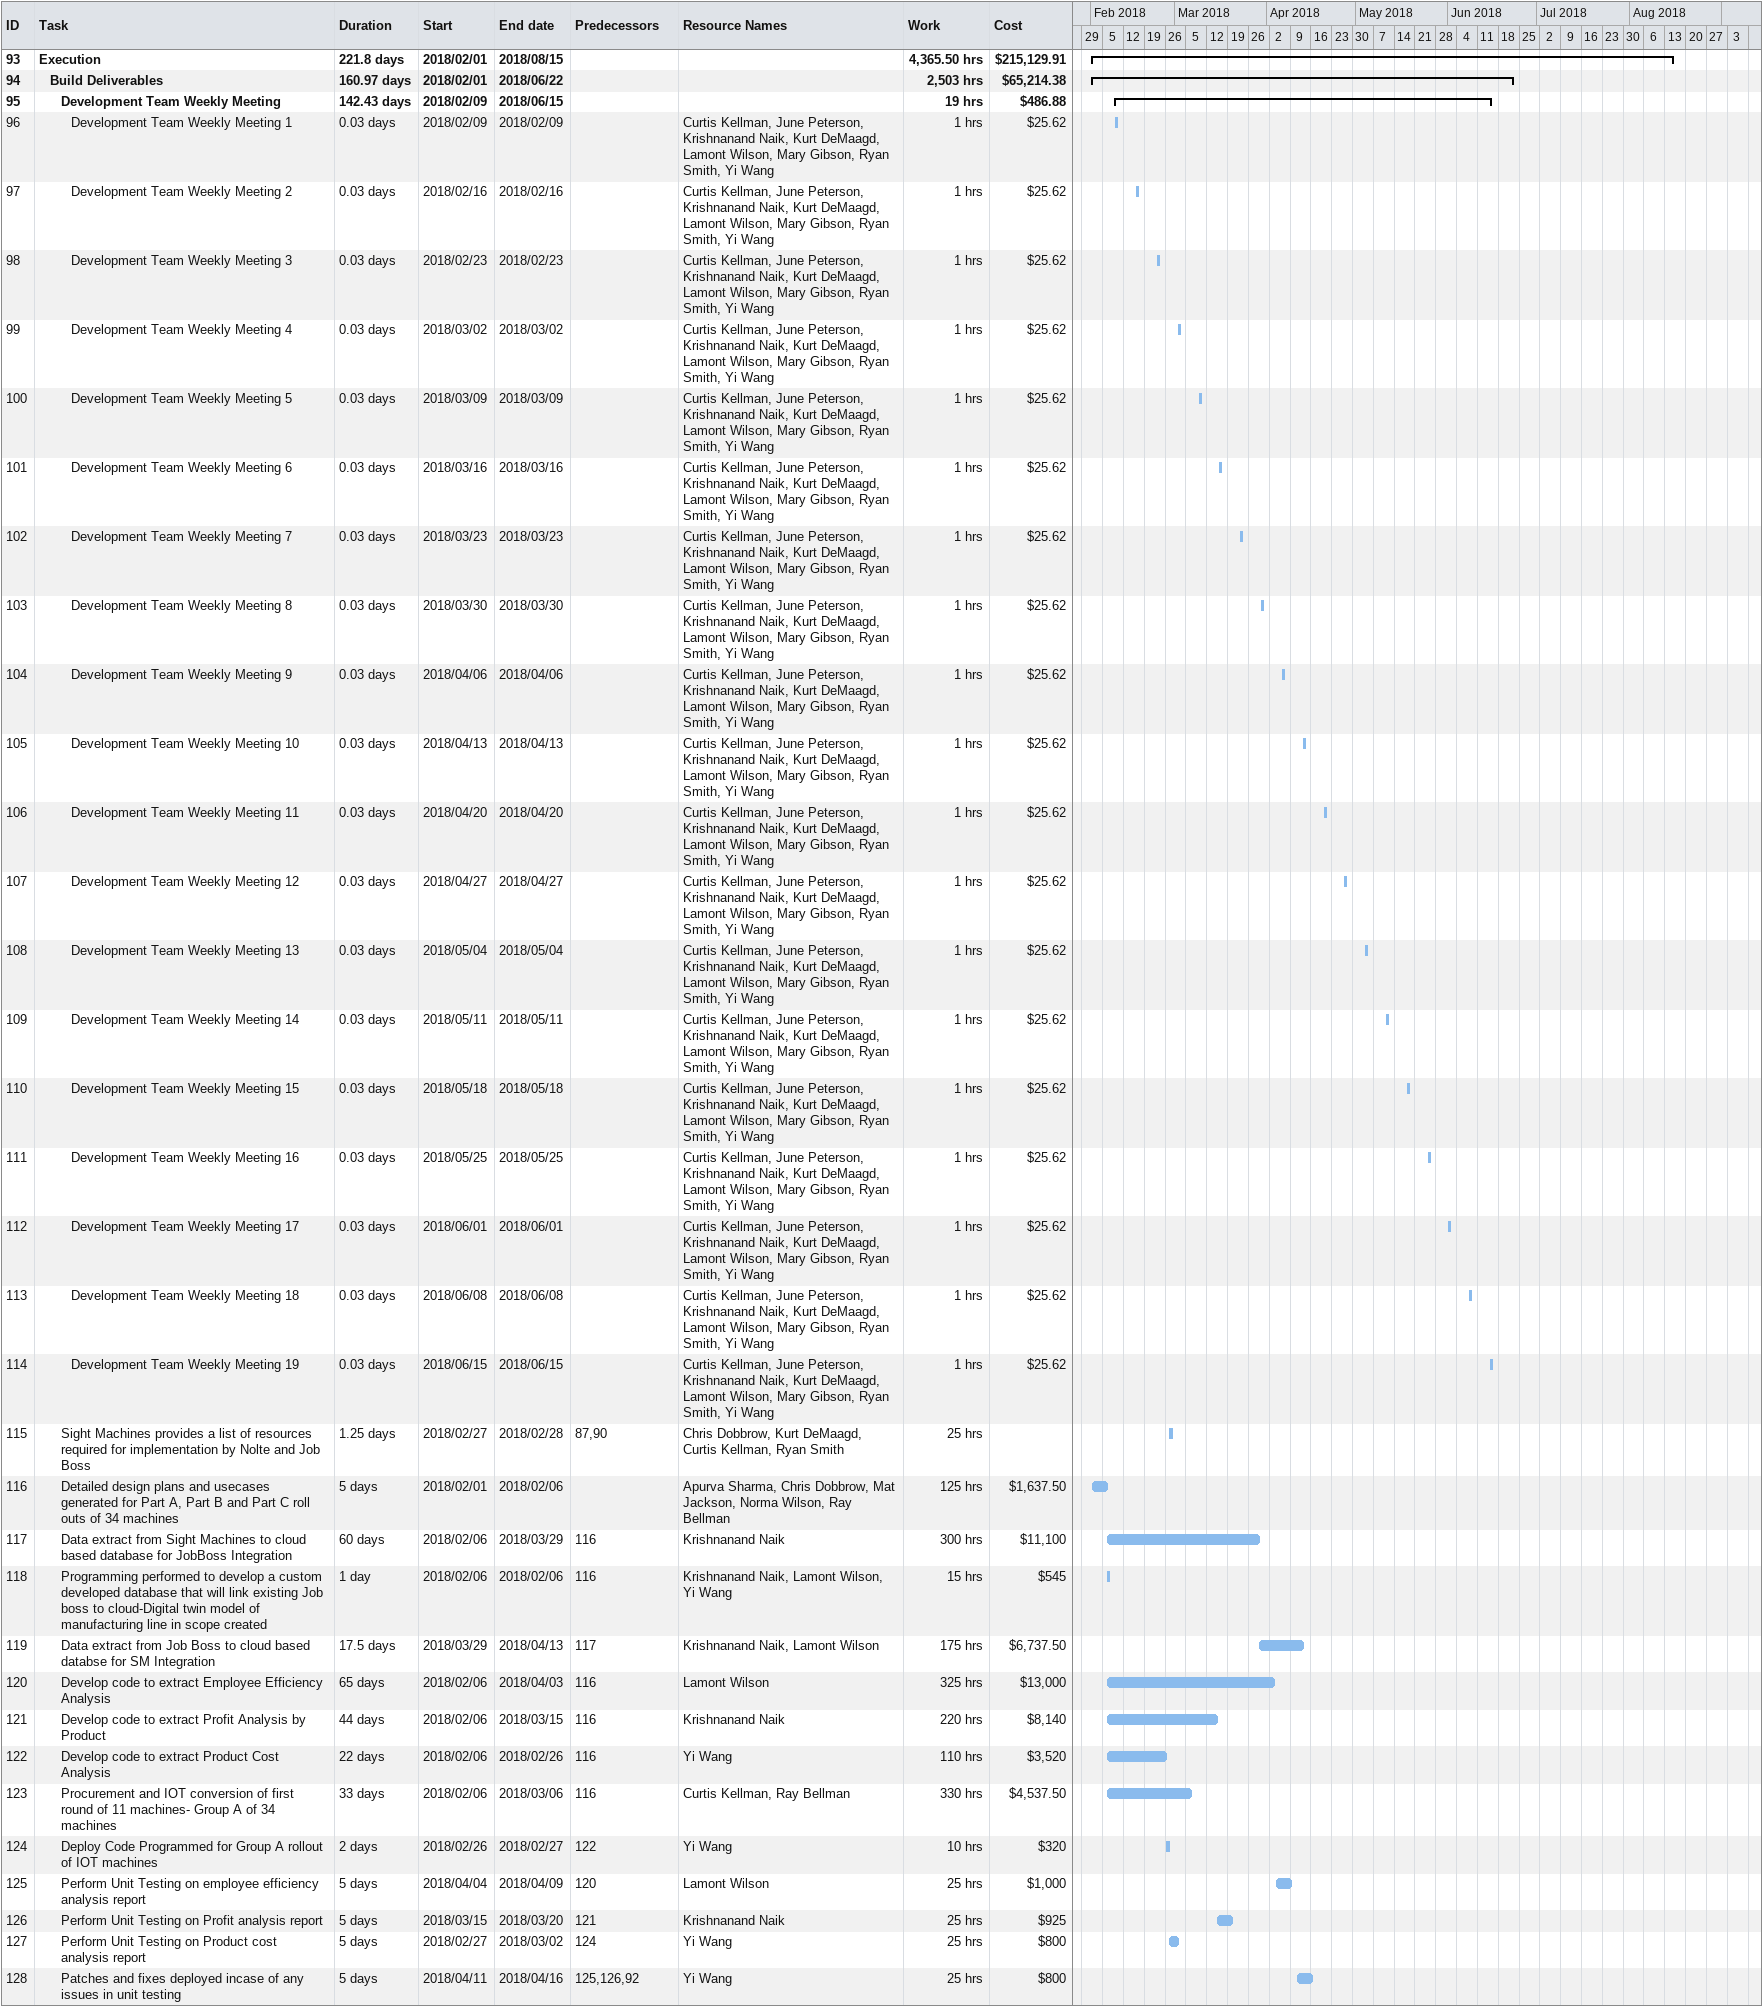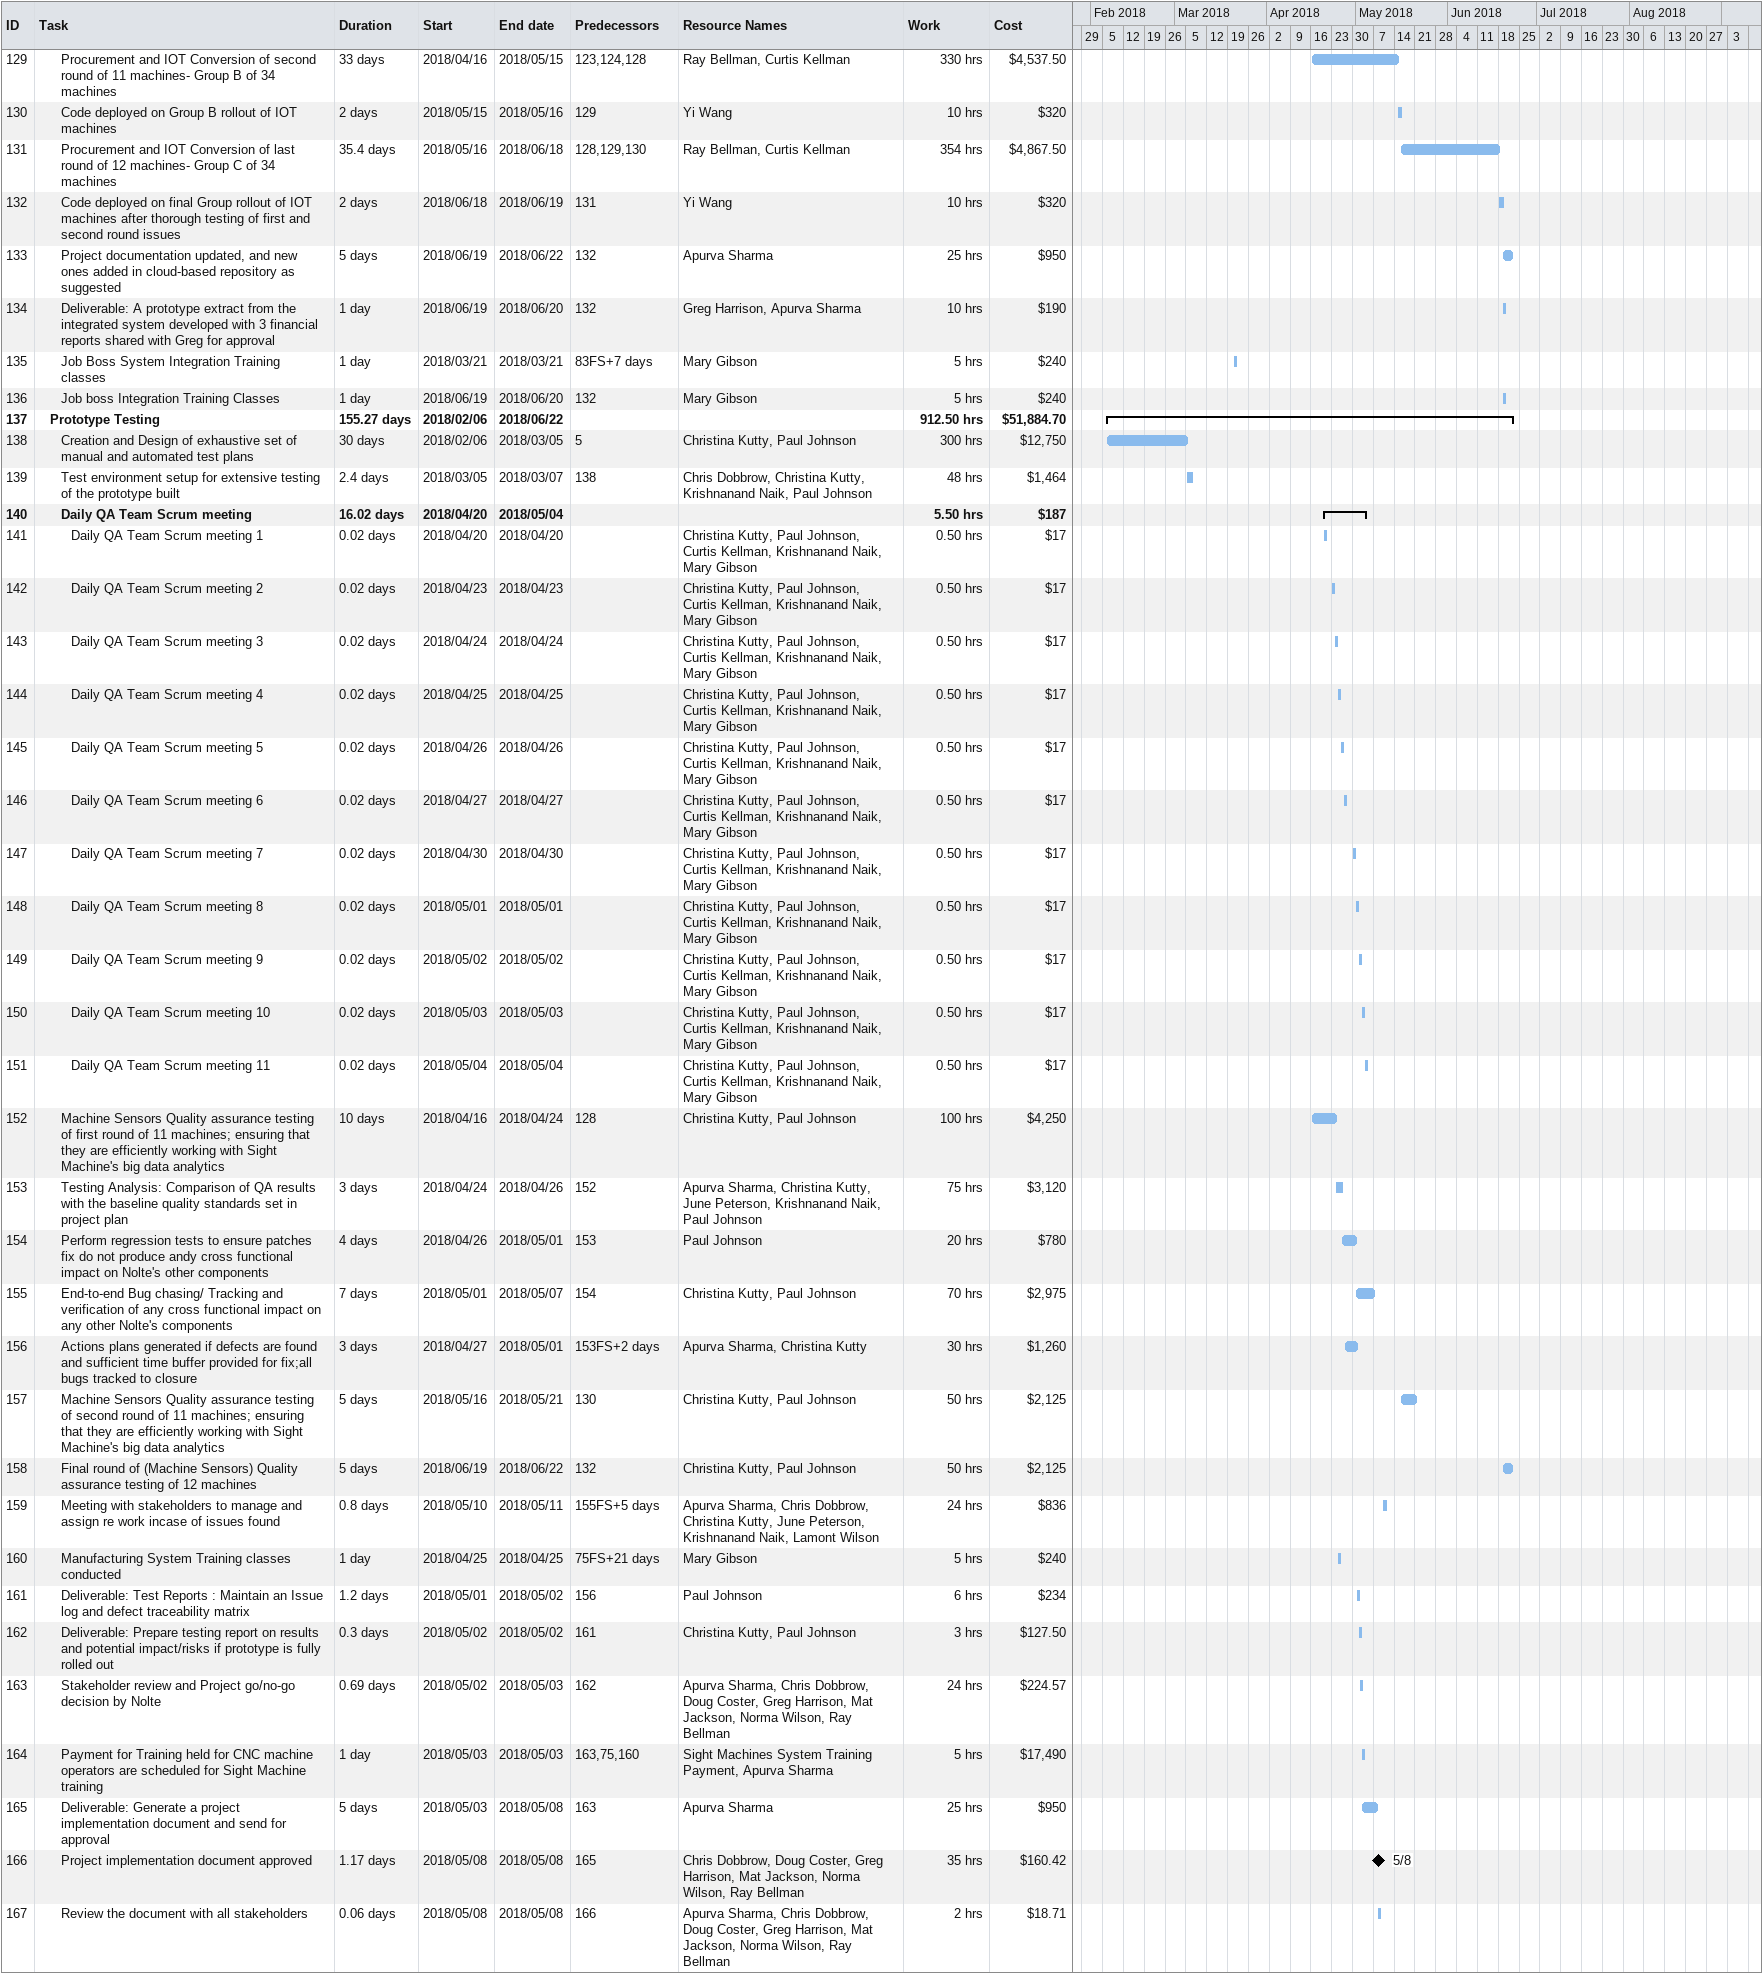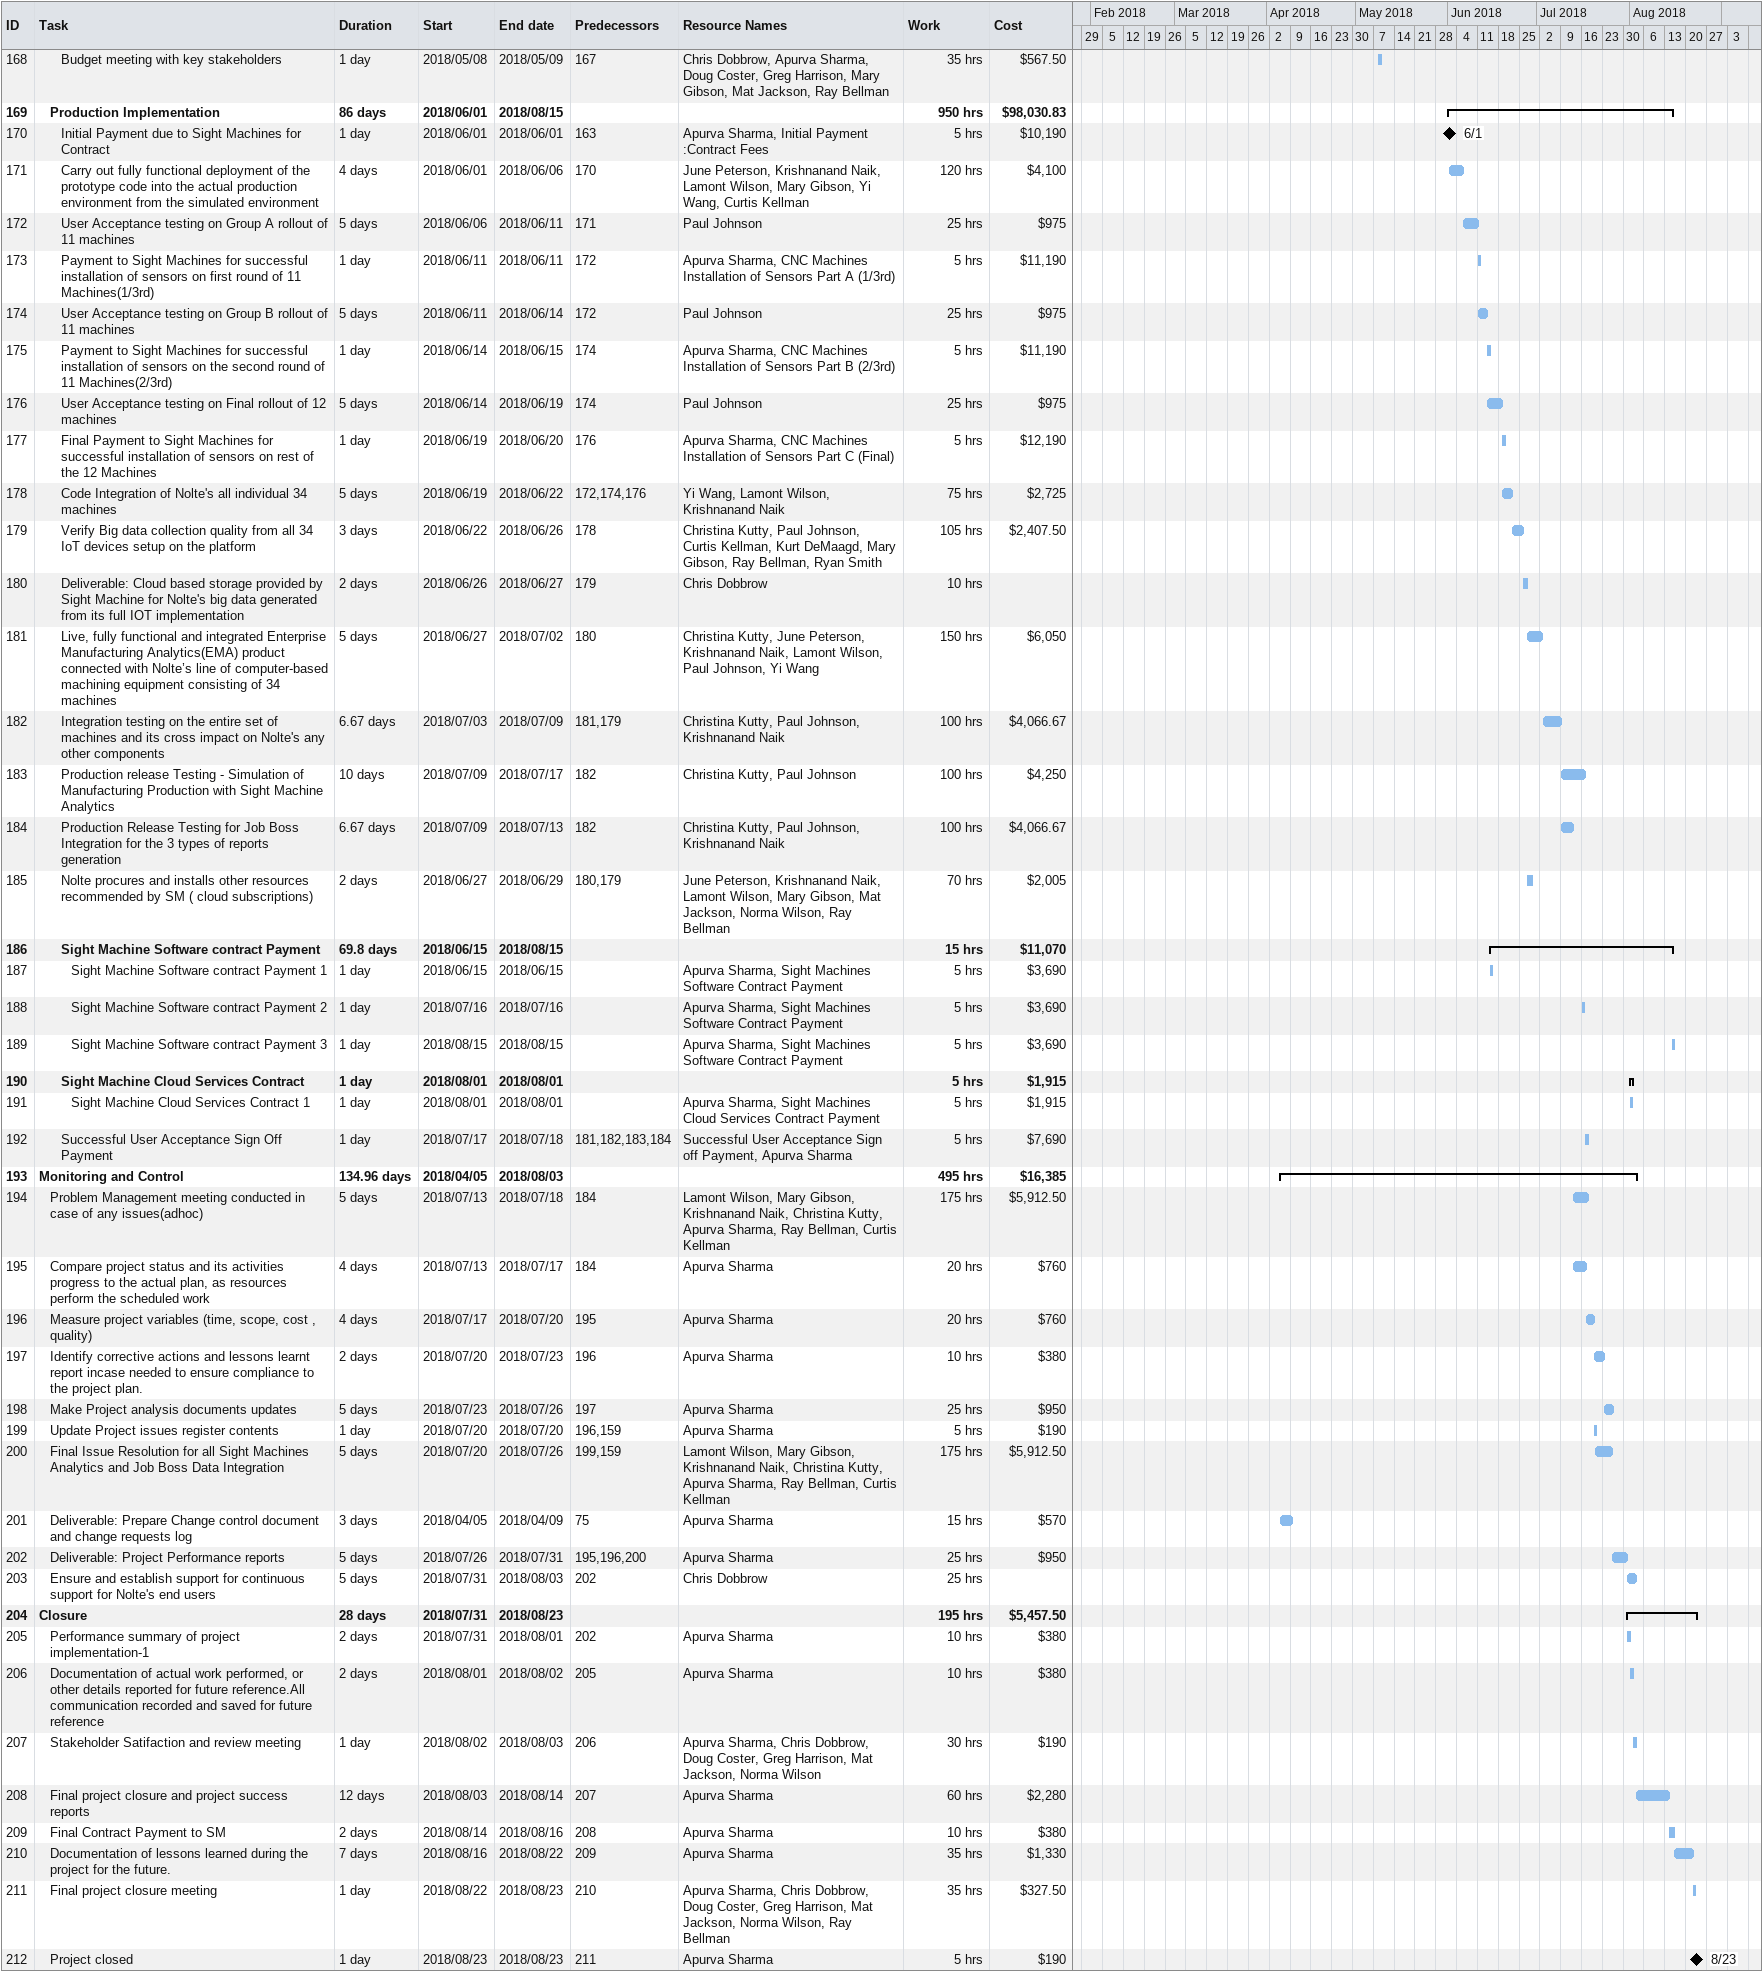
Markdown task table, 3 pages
| ID | Level | Task | Duration | Start | Finish | Predecessors | Resources | Work (h) | Cost ($) |
|---|---|---|---|---|---|---|---|---|---|
| 93 | 1 | **Execution** | 221.8d | 2018-02-01 | 2018-08-15 |  |  | 4365.50 | 215129.91 |
| 94 | 2 | **Build Deliverables** | 160.97d | 2018-02-01 | 2018-06-22 |  |  | 2503 | 65214.38 |
| 95 | 3 | **Development Team Weekly Meeting** | 142.43d | 2018-02-09 | 2018-06-15 |  |  | 19 | 486.88 |
| 96 | 4 | Development Team Weekly Meeting 1 | 0.03d | 2018-02-09 | 2018-02-09 |  | Curtis Kellman, June Peterson, Krishnanand Naik, Kurt DeMaagd, Lamont Wilson, Mary Gibson, Ryan Smith, Yi Wang | 1 | 25.62 |
| 97 | 4 | Development Team Weekly Meeting 2 | 0.03d | 2018-02-16 | 2018-02-16 |  | Curtis Kellman, June Peterson, Krishnanand Naik, Kurt DeMaagd, Lamont Wilson, Mary Gibson, Ryan Smith, Yi Wang | 1 | 25.62 |
| 98 | 4 | Development Team Weekly Meeting 3 | 0.03d | 2018-02-23 | 2018-02-23 |  | Curtis Kellman, June Peterson, Krishnanand Naik, Kurt DeMaagd, Lamont Wilson, Mary Gibson, Ryan Smith, Yi Wang | 1 | 25.62 |
| 99 | 4 | Development Team Weekly Meeting 4 | 0.03d | 2018-03-02 | 2018-03-02 |  | Curtis Kellman, June Peterson, Krishnanand Naik, Kurt DeMaagd, Lamont Wilson, Mary Gibson, Ryan Smith, Yi Wang | 1 | 25.62 |
| 100 | 4 | Development Team Weekly Meeting 5 | 0.03d | 2018-03-09 | 2018-03-09 |  | Curtis Kellman, June Peterson, Krishnanand Naik, Kurt DeMaagd, Lamont Wilson, Mary Gibson, Ryan Smith, Yi Wang | 1 | 25.62 |
| 101 | 4 | Development Team Weekly Meeting 6 | 0.03d | 2018-03-16 | 2018-03-16 |  | Curtis Kellman, June Peterson, Krishnanand Naik, Kurt DeMaagd, Lamont Wilson, Mary Gibson, Ryan Smith, Yi Wang | 1 | 25.62 |
| 102 | 4 | Development Team Weekly Meeting 7 | 0.03d | 2018-03-23 | 2018-03-23 |  | Curtis Kellman, June Peterson, Krishnanand Naik, Kurt DeMaagd, Lamont Wilson, Mary Gibson, Ryan Smith, Yi Wang | 1 | 25.62 |
| 103 | 4 | Development Team Weekly Meeting 8 | 0.03d | 2018-03-30 | 2018-03-30 |  | Curtis Kellman, June Peterson, Krishnanand Naik, Kurt DeMaagd, Lamont Wilson, Mary Gibson, Ryan Smith, Yi Wang | 1 | 25.62 |
| 104 | 4 | Development Team Weekly Meeting 9 | 0.03d | 2018-04-06 | 2018-04-06 |  | Curtis Kellman, June Peterson, Krishnanand Naik, Kurt DeMaagd, Lamont Wilson, Mary Gibson, Ryan Smith, Yi Wang | 1 | 25.62 |
| 105 | 4 | Development Team Weekly Meeting 10 | 0.03d | 2018-04-13 | 2018-04-13 |  | Curtis Kellman, June Peterson, Krishnanand Naik, Kurt DeMaagd, Lamont Wilson, Mary Gibson, Ryan Smith, Yi Wang | 1 | 25.62 |
| 106 | 4 | Development Team Weekly Meeting 11 | 0.03d | 2018-04-20 | 2018-04-20 |  | Curtis Kellman, June Peterson, Krishnanand Naik, Kurt DeMaagd, Lamont Wilson, Mary Gibson, Ryan Smith, Yi Wang | 1 | 25.62 |
| 107 | 4 | Development Team Weekly Meeting 12 | 0.03d | 2018-04-27 | 2018-04-27 |  | Curtis Kellman, June Peterson, Krishnanand Naik, Kurt DeMaagd, Lamont Wilson, Mary Gibson, Ryan Smith, Yi Wang | 1 | 25.62 |
| 108 | 4 | Development Team Weekly Meeting 13 | 0.03d | 2018-05-04 | 2018-05-04 |  | Curtis Kellman, June Peterson, Krishnanand Naik, Kurt DeMaagd, Lamont Wilson, Mary Gibson, Ryan Smith, Yi Wang | 1 | 25.62 |
| 109 | 4 | Development Team Weekly Meeting 14 | 0.03d | 2018-05-11 | 2018-05-11 |  | Curtis Kellman, June Peterson, Krishnanand Naik, Kurt DeMaagd, Lamont Wilson, Mary Gibson, Ryan Smith, Yi Wang | 1 | 25.62 |
| 110 | 4 | Development Team Weekly Meeting 15 | 0.03d | 2018-05-18 | 2018-05-18 |  | Curtis Kellman, June Peterson, Krishnanand Naik, Kurt DeMaagd, Lamont Wilson, Mary Gibson, Ryan Smith, Yi Wang | 1 | 25.62 |
| 111 | 4 | Development Team Weekly Meeting 16 | 0.03d | 2018-05-25 | 2018-05-25 |  | Curtis Kellman, June Peterson, Krishnanand Naik, Kurt DeMaagd, Lamont Wilson, Mary Gibson, Ryan Smith, Yi Wang | 1 | 25.62 |
| 112 | 4 | Development Team Weekly Meeting 17 | 0.03d | 2018-06-01 | 2018-06-01 |  | Curtis Kellman, June Peterson, Krishnanand Naik, Kurt DeMaagd, Lamont Wilson, Mary Gibson, Ryan Smith, Yi Wang | 1 | 25.62 |
| 113 | 4 | Development Team Weekly Meeting 18 | 0.03d | 2018-06-08 | 2018-06-08 |  | Curtis Kellman, June Peterson, Krishnanand Naik, Kurt DeMaagd, Lamont Wilson, Mary Gibson, Ryan Smith, Yi Wang | 1 | 25.62 |
| 114 | 4 | Development Team Weekly Meeting 19 | 0.03d | 2018-06-15 | 2018-06-15 |  | Curtis Kellman, June Peterson, Krishnanand Naik, Kurt DeMaagd, Lamont Wilson, Mary Gibson, Ryan Smith, Yi Wang | 1 | 25.62 |
| 115 | 3 | Sight Machines provides a list of resources required for implementation by Nolte and Job Boss | 1.25d | 2018-02-27 | 2018-02-28 | 87, 90 | Chris Dobbrow, Kurt DeMaagd, Curtis Kellman, Ryan Smith | 25 |  |
| 116 | 3 | Detailed design plans and usecases generated for Part A, Part B and Part C roll outs of 34 machines | 5d | 2018-02-01 | 2018-02-06 |  | Apurva Sharma, Chris Dobbrow, Mat Jackson, Norma Wilson, Ray Bellman | 125 | 1637.50 |
| 117 | 3 | Data extract from Sight Machines to cloud based database for JobBoss Integration | 60d | 2018-02-06 | 2018-03-29 | 116 | Krishnanand Naik | 300 | 11100 |
| 118 | 3 | Programming performed to develop a custom developed database that will link existing Job boss to cloud-Digital twin model of manufacturing line in scope created | 1d | 2018-02-06 | 2018-02-06 | 116 | Krishnanand Naik, Lamont Wilson, Yi Wang | 15 | 545 |
| 119 | 3 | Data extract from Job Boss to cloud based databse for SM Integration | 17.5d | 2018-03-29 | 2018-04-13 | 117 | Krishnanand Naik, Lamont Wilson | 175 | 6737.50 |
| 120 | 3 | Develop code to extract Employee Efficiency Analysis | 65d | 2018-02-06 | 2018-04-03 | 116 | Lamont Wilson | 325 | 13000 |
| 121 | 3 | Develop code to extract Profit Analysis by Product | 44d | 2018-02-06 | 2018-03-15 | 116 | Krishnanand Naik | 220 | 8140 |
| 122 | 3 | Develop code to extract Product Cost Analysis | 22d | 2018-02-06 | 2018-02-26 | 116 | Yi Wang | 110 | 3520 |
| 123 | 3 | Procurement and IOT conversion of first round of 11 machines- Group A of 34 machines | 33d | 2018-02-06 | 2018-03-06 | 116 | Curtis Kellman, Ray Bellman | 330 | 4537.50 |
| 124 | 3 | Deploy Code Programmed for Group A rollout of IOT machines | 2d | 2018-02-26 | 2018-02-27 | 122 | Yi Wang | 10 | 320 |
| 125 | 3 | Perform Unit Testing on employee efficiency analysis report | 5d | 2018-04-04 | 2018-04-09 | 120 | Lamont Wilson | 25 | 1000 |
| 126 | 3 | Perform Unit Testing on Profit analysis report | 5d | 2018-03-15 | 2018-03-20 | 121 | Krishnanand Naik | 25 | 925 |
| 127 | 3 | Perform Unit Testing on Product cost analysis report | 5d | 2018-02-27 | 2018-03-02 | 124 | Yi Wang | 25 | 800 |
| 128 | 3 | Patches and fixes deployed incase of any issues in unit testing | 5d | 2018-04-11 | 2018-04-16 | 125, 126, 92 | Yi Wang | 25 | 800 |
| 129 | 3 | Procurement and IOT Conversion of second round of 11 machines- Group B of 34 machines | 33d | 2018-04-16 | 2018-05-15 | 123, 124, 128 | Ray Bellman, Curtis Kellman | 330 | 4537.50 |
| 130 | 3 | Code deployed on Group B rollout of IOT machines | 2d | 2018-05-15 | 2018-05-16 | 129 | Yi Wang | 10 | 320 |
| 131 | 3 | Procurement and IOT Conversion of last round of 12 machines- Group C of 34 machines | 35.4d | 2018-05-16 | 2018-06-18 | 128, 129, 130 | Ray Bellman, Curtis Kellman | 354 | 4867.50 |
| 132 | 3 | Code deployed on final Group rollout of IOT machines after thorough testing of first and second round issues | 2d | 2018-06-18 | 2018-06-19 | 131 | Yi Wang | 10 | 320 |
| 133 | 3 | Project documentation updated, and new ones added in cloud-based repository as suggested | 5d | 2018-06-19 | 2018-06-22 | 132 | Apurva Sharma | 25 | 950 |
| 134 | 3 | Deliverable: A prototype extract from the integrated system developed with 3 financial reports shared with Greg for approval | 1d | 2018-06-19 | 2018-06-20 | 132 | Greg Harrison, Apurva Sharma | 10 | 190 |
| 135 | 3 | Job Boss System Integration Training classes | 1d | 2018-03-21 | 2018-03-21 | 83FS+7d | Mary Gibson | 5 | 240 |
| 136 | 3 | Job boss Integration Training Classes | 1d | 2018-06-19 | 2018-06-20 | 132 | Mary Gibson | 5 | 240 |
| 137 | 2 | **Prototype Testing** | 155.27d | 2018-02-06 | 2018-06-22 |  |  | 912.50 | 51884.70 |
| 138 | 3 | Creation and Design of exhaustive set of manual and automated test plans | 30d | 2018-02-06 | 2018-03-05 | 5 | Christina Kutty, Paul Johnson | 300 | 12750 |
| 139 | 3 | Test environment setup for extensive testing of the prototype built | 2.4d | 2018-03-05 | 2018-03-07 | 138 | Chris Dobbrow, Christina Kutty, Krishnanand Naik, Paul Johnson | 48 | 1464 |
| 140 | 3 | **Daily QA Team Scrum meeting** | 16.02d | 2018-04-20 | 2018-05-04 |  |  | 5.50 | 187 |
| 141 | 4 | Daily QA Team Scrum meeting 1 | 0.02d | 2018-04-20 | 2018-04-20 |  | Christina Kutty, Paul Johnson, Curtis Kellman, Krishnanand Naik, Mary Gibson | 0.50 | 17 |
| 142 | 4 | Daily QA Team Scrum meeting 2 | 0.02d | 2018-04-23 | 2018-04-23 |  | Christina Kutty, Paul Johnson, Curtis Kellman, Krishnanand Naik, Mary Gibson | 0.50 | 17 |
| 143 | 4 | Daily QA Team Scrum meeting 3 | 0.02d | 2018-04-24 | 2018-04-24 |  | Christina Kutty, Paul Johnson, Curtis Kellman, Krishnanand Naik, Mary Gibson | 0.50 | 17 |
| 144 | 4 | Daily QA Team Scrum meeting 4 | 0.02d | 2018-04-25 | 2018-04-25 |  | Christina Kutty, Paul Johnson, Curtis Kellman, Krishnanand Naik, Mary Gibson | 0.50 | 17 |
| 145 | 4 | Daily QA Team Scrum meeting 5 | 0.02d | 2018-04-26 | 2018-04-26 |  | Christina Kutty, Paul Johnson, Curtis Kellman, Krishnanand Naik, Mary Gibson | 0.50 | 17 |
| 146 | 4 | Daily QA Team Scrum meeting 6 | 0.02d | 2018-04-27 | 2018-04-27 |  | Christina Kutty, Paul Johnson, Curtis Kellman, Krishnanand Naik, Mary Gibson | 0.50 | 17 |
| 147 | 4 | Daily QA Team Scrum meeting 7 | 0.02d | 2018-04-30 | 2018-04-30 |  | Christina Kutty, Paul Johnson, Curtis Kellman, Krishnanand Naik, Mary Gibson | 0.50 | 17 |
| 148 | 4 | Daily QA Team Scrum meeting 8 | 0.02d | 2018-05-01 | 2018-05-01 |  | Christina Kutty, Paul Johnson, Curtis Kellman, Krishnanand Naik, Mary Gibson | 0.50 | 17 |
| 149 | 4 | Daily QA Team Scrum meeting 9 | 0.02d | 2018-05-02 | 2018-05-02 |  | Christina Kutty, Paul Johnson, Curtis Kellman, Krishnanand Naik, Mary Gibson | 0.50 | 17 |
| 150 | 4 | Daily QA Team Scrum meeting 10 | 0.02d | 2018-05-03 | 2018-05-03 |  | Christina Kutty, Paul Johnson, Curtis Kellman, Krishnanand Naik, Mary Gibson | 0.50 | 17 |
| 151 | 4 | Daily QA Team Scrum meeting 11 | 0.02d | 2018-05-04 | 2018-05-04 |  | Christina Kutty, Paul Johnson, Curtis Kellman, Krishnanand Naik, Mary Gibson | 0.50 | 17 |
| 152 | 3 | Machine Sensors Quality assurance testing of first round of 11 machines; ensuring that they are efficiently working with Sight Machine's big data analytics | 10d | 2018-04-16 | 2018-04-24 | 128 | Christina Kutty, Paul Johnson | 100 | 4250 |
| 153 | 3 | Testing Analysis: Comparison of QA results with the baseline quality standards set in project plan | 3d | 2018-04-24 | 2018-04-26 | 152 | Apurva Sharma, Christina Kutty, June Peterson, Krishnanand Naik, Paul Johnson | 75 | 3120 |
| 154 | 3 | Perform regression tests to ensure patches fix do not produce andy cross functional impact on Nolte's other components | 4d | 2018-04-26 | 2018-05-01 | 153 | Paul Johnson | 20 | 780 |
| 155 | 3 | End-to-end Bug chasing/ Tracking and verification of any cross functional impact on any other Nolte's components | 7d | 2018-05-01 | 2018-05-07 | 154 | Christina Kutty, Paul Johnson | 70 | 2975 |
| 156 | 3 | Actions plans generated if defects are found and sufficient time buffer provided for fix;all bugs tracked to closure | 3d | 2018-04-27 | 2018-05-01 | 153FS+2d | Apurva Sharma, Christina Kutty | 30 | 1260 |
| 157 | 3 | Machine Sensors Quality assurance testing of second round of 11 machines; ensuring that they are efficiently working with Sight Machine's big data analytics | 5d | 2018-05-16 | 2018-05-21 | 130 | Christina Kutty, Paul Johnson | 50 | 2125 |
| 158 | 3 | Final round of (Machine Sensors) Quality assurance testing of 12 machines | 5d | 2018-06-19 | 2018-06-22 | 132 | Christina Kutty, Paul Johnson | 50 | 2125 |
| 159 | 3 | Meeting with stakeholders to manage and assign re work incase of issues found | 0.8d | 2018-05-10 | 2018-05-11 | 155FS+5d | Apurva Sharma, Chris Dobbrow, Christina Kutty, June Peterson, Krishnanand Naik, Lamont Wilson | 24 | 836 |
| 160 | 3 | Manufacturing System Training classes conducted | 1d | 2018-04-25 | 2018-04-25 | 75FS+21d | Mary Gibson | 5 | 240 |
| 161 | 3 | Deliverable: Test Reports : Maintain an Issue log and defect traceability matrix | 1.2d | 2018-05-01 | 2018-05-02 | 156 | Paul Johnson | 6 | 234 |
| 162 | 3 | Deliverable: Prepare testing report on results and potential impact/risks if prototype is fully rolled out | 0.3d | 2018-05-02 | 2018-05-02 | 161 | Christina Kutty, Paul Johnson | 3 | 127.50 |
| 163 | 3 | Stakeholder review and Project go/no-go decision by Nolte | 0.69d | 2018-05-02 | 2018-05-03 | 162 | Apurva Sharma, Chris Dobbrow, Doug Coster, Greg Harrison, Mat Jackson, Norma Wilson, Ray Bellman | 24 | 224.57 |
| 164 | 3 | Payment for Training held for CNC machine operators are scheduled for Sight Machine training | 1d | 2018-05-03 | 2018-05-03 | 163, 75, 160 | Sight Machines System Training Payment, Apurva Sharma | 5 | 17490 |
| 165 | 3 | Deliverable: Generate a project implementation document and send for approval | 5d | 2018-05-03 | 2018-05-08 | 163 | Apurva Sharma | 25 | 950 |
| 166 | 3 | Project implementation document approved | 1.17d | 2018-05-08 | 2018-05-08 | 165 | Chris Dobbrow, Doug Coster, Greg Harrison, Mat Jackson, Norma Wilson, Ray Bellman | 35 | 160.42 |
| 167 | 3 | Review the document with all stakeholders | 0.06d | 2018-05-08 | 2018-05-08 | 166 | Apurva Sharma, Chris Dobbrow, Doug Coster, Greg Harrison, Mat Jackson, Norma Wilson, Ray Bellman | 2 | 18.71 |
| 168 | 3 | Budget meeting with key stakeholders | 1d | 2018-05-08 | 2018-05-09 | 167 | Chris Dobbrow, Apurva Sharma, Doug Coster, Greg Harrison, Mary Gibson, Mat Jackson, Ray Bellman | 35 | 567.50 |
| 169 | 2 | **Production Implementation** | 86d | 2018-06-01 | 2018-08-15 |  |  | 950 | 98030.83 |
| 170 | 3 | Initial Payment due to Sight Machines for Contract | 1d | 2018-06-01 | 2018-06-01 | 163 | Apurva Sharma, Initial Payment :Contract Fees | 5 | 10190 |
| 171 | 3 | Carry out fully functional deployment of the prototype code into the actual production environment from the simulated environment | 4d | 2018-06-01 | 2018-06-06 | 170 | June Peterson, Krishnanand Naik, Lamont Wilson, Mary Gibson, Yi Wang, Curtis Kellman | 120 | 4100 |
| 172 | 3 | User Acceptance testing on Group A rollout of 11 machines | 5d | 2018-06-06 | 2018-06-11 | 171 | Paul Johnson | 25 | 975 |
| 173 | 3 | Payment to Sight Machines for successful installation of sensors on first round of 11 Machines(1/3rd) | 1d | 2018-06-11 | 2018-06-11 | 172 | Apurva Sharma, CNC Machines Installation of Sensors Part A (1/3rd) | 5 | 11190 |
| 174 | 3 | User Acceptance testing on Group B rollout of 11 machines | 5d | 2018-06-11 | 2018-06-14 | 172 | Paul Johnson | 25 | 975 |
| 175 | 3 | Payment to Sight Machines for successful installation of sensors on the second round of 11 Machines(2/3rd) | 1d | 2018-06-14 | 2018-06-15 | 174 | Apurva Sharma, CNC Machines Installation of Sensors Part B (2/3rd) | 5 | 11190 |
| 176 | 3 | User Acceptance testing on Final rollout of 12 machines | 5d | 2018-06-14 | 2018-06-19 | 174 | Paul Johnson | 25 | 975 |
| 177 | 3 | Final Payment to Sight Machines for successful installation of sensors on rest of the 12 Machines | 1d | 2018-06-19 | 2018-06-20 | 176 | Apurva Sharma, CNC Machines Installation of Sensors Part C (Final) | 5 | 12190 |
| 178 | 3 | Code Integration of Nolte's all individual 34 machines | 5d | 2018-06-19 | 2018-06-22 | 172, 174, 176 | Yi Wang, Lamont Wilson, Krishnanand Naik | 75 | 2725 |
| 179 | 3 | Verify Big data collection quality from all 34 IoT devices setup on the platform | 3d | 2018-06-22 | 2018-06-26 | 178 | Christina Kutty, Paul Johnson, Curtis Kellman, Kurt DeMaagd, Mary Gibson, Ray Bellman, Ryan Smith | 105 | 2407.50 |
| 180 | 3 | Deliverable: Cloud based storage provided by Sight Machine for Nolte's big data generated from its full IOT implementation | 2d | 2018-06-26 | 2018-06-27 | 179 | Chris Dobbrow | 10 |  |
| 181 | 3 | Live, fully functional and integrated Enterprise Manufacturing Analytics(EMA) product connected with Nolte’s line of computer-based machining equipment consisting of 34 machines | 5d | 2018-06-27 | 2018-07-02 | 180 | Christina Kutty, June Peterson, Krishnanand Naik, Lamont Wilson, Paul Johnson, Yi Wang | 150 | 6050 |
| 182 | 3 | Integration testing on the entire set of machines and its cross impact on Nolte's any other components | 6.67d | 2018-07-03 | 2018-07-09 | 181, 179 | Christina Kutty, Paul Johnson, Krishnanand Naik | 100 | 4066.67 |
| 183 | 3 | Production release Testing - Simulation of Manufacturing Production with Sight Machine Analytics | 10d | 2018-07-09 | 2018-07-17 | 182 | Christina Kutty, Paul Johnson | 100 | 4250 |
| 184 | 3 | Production Release Testing for Job Boss Integration for the 3 types of reports generation | 6.67d | 2018-07-09 | 2018-07-13 | 182 | Christina Kutty, Paul Johnson, Krishnanand Naik | 100 | 4066.67 |
| 185 | 3 | Nolte procures and installs other resources recommended by SM ( cloud subscriptions) | 2d | 2018-06-27 | 2018-06-29 | 180, 179 | June Peterson, Krishnanand Naik, Lamont Wilson, Mary Gibson, Mat Jackson, Norma Wilson, Ray Bellman | 70 | 2005 |
| 186 | 3 | **Sight Machine Software contract Payment** | 69.8d | 2018-06-15 | 2018-08-15 |  |  | 15 | 11070 |
| 187 | 4 | Sight Machine Software contract Payment 1 | 1d | 2018-06-15 | 2018-06-15 |  | Apurva Sharma, Sight Machines Software Contract Payment | 5 | 3690 |
| 188 | 4 | Sight Machine Software contract Payment 2 | 1d | 2018-07-16 | 2018-07-16 |  | Apurva Sharma, Sight Machines Software Contract Payment | 5 | 3690 |
| 189 | 4 | Sight Machine Software contract Payment 3 | 1d | 2018-08-15 | 2018-08-15 |  | Apurva Sharma, Sight Machines Software Contract Payment | 5 | 3690 |
| 190 | 3 | **Sight Machine Cloud Services Contract** | 1d | 2018-08-01 | 2018-08-01 |  |  | 5 | 1915 |
| 191 | 4 | Sight Machine Cloud Services Contract 1 | 1d | 2018-08-01 | 2018-08-01 |  | Apurva Sharma, Sight Machines Cloud Services Contract Payment | 5 | 1915 |
| 192 | 3 | Successful User Acceptance Sign Off Payment | 1d | 2018-07-17 | 2018-07-18 | 181, 182, 183, 184 | Successful User Acceptance Sign off Payment, Apurva Sharma | 5 | 7690 |
| 193 | 1 | **Monitoring and Control** | 134.96d | 2018-04-05 | 2018-08-03 |  |  | 495 | 16385 |
| 194 | 2 | Problem Management meeting conducted in case of any issues(adhoc) | 5d | 2018-07-13 | 2018-07-18 | 184 | Lamont Wilson, Mary Gibson, Krishnanand Naik, Christina Kutty, Apurva Sharma, Ray Bellman, Curtis Kellman | 175 | 5912.50 |
| 195 | 2 | Compare project status and its activities progress to the actual plan, as resources perform the scheduled work | 4d | 2018-07-13 | 2018-07-17 | 184 | Apurva Sharma | 20 | 760 |
| 196 | 2 | Measure project variables (time, scope, cost , quality) | 4d | 2018-07-17 | 2018-07-20 | 195 | Apurva Sharma | 20 | 760 |
| 197 | 2 | Identify corrective actions and lessons learnt report incase needed to ensure compliance to the project plan. | 2d | 2018-07-20 | 2018-07-23 | 196 | Apurva Sharma | 10 | 380 |
| 198 | 2 | Make Project analysis documents updates | 5d | 2018-07-23 | 2018-07-26 | 197 | Apurva Sharma | 25 | 950 |
| 199 | 2 | Update Project issues register contents | 1d | 2018-07-20 | 2018-07-20 | 196, 159 | Apurva Sharma | 5 | 190 |
| 200 | 2 | Final Issue Resolution for all Sight Machines Analytics and Job Boss Data Integration | 5d | 2018-07-20 | 2018-07-26 | 199, 159 | Lamont Wilson, Mary Gibson, Krishnanand Naik, Christina Kutty, Apurva Sharma, Ray Bellman, Curtis Kellman | 175 | 5912.50 |
| 201 | 2 | Deliverable: Prepare Change control document and change requests log | 3d | 2018-04-05 | 2018-04-09 | 75 | Apurva Sharma | 15 | 570 |
| 202 | 2 | Deliverable: Project Performance reports | 5d | 2018-07-26 | 2018-07-31 | 195, 196, 200 | Apurva Sharma | 25 | 950 |
| 203 | 2 | Ensure and establish support for continuous support for Nolte's end users | 5d | 2018-07-31 | 2018-08-03 | 202 | Chris Dobbrow | 25 |  |
| 204 | 1 | **Closure** | 28d | 2018-07-31 | 2018-08-23 |  |  | 195 | 5457.50 |
| 205 | 2 | Performance summary of project implementation-1 | 2d | 2018-07-31 | 2018-08-01 | 202 | Apurva Sharma | 10 | 380 |
| 206 | 2 | Documentation of actual work performed, or other details reported for future reference.All communication recorded and saved for future reference | 2d | 2018-08-01 | 2018-08-02 | 205 | Apurva Sharma | 10 | 380 |
| 207 | 2 | Stakeholder Satifaction and review meeting | 1d | 2018-08-02 | 2018-08-03 | 206 | Apurva Sharma, Chris Dobbrow, Doug Coster, Greg Harrison, Mat Jackson, Norma Wilson | 30 | 190 |
| 208 | 2 | Final project closure and project success reports | 12d | 2018-08-03 | 2018-08-14 | 207 | Apurva Sharma | 60 | 2280 |
| 209 | 2 | Final Contract Payment to SM | 2d | 2018-08-14 | 2018-08-16 | 208 | Apurva Sharma | 10 | 380 |
| 210 | 2 | Documentation of lessons learned during the project for the future. | 7d | 2018-08-16 | 2018-08-22 | 209 | Apurva Sharma | 35 | 1330 |
| 211 | 2 | Final project closure meeting | 1d | 2018-08-22 | 2018-08-23 | 210 | Apurva Sharma, Chris Dobbrow, Doug Coster, Greg Harrison, Mat Jackson, Norma Wilson, Ray Bellman | 35 | 327.50 |
| 212 | 2 | Project closed | 1d | 2018-08-23 | 2018-08-23 | 211 | Apurva Sharma | 5 | 190 |
